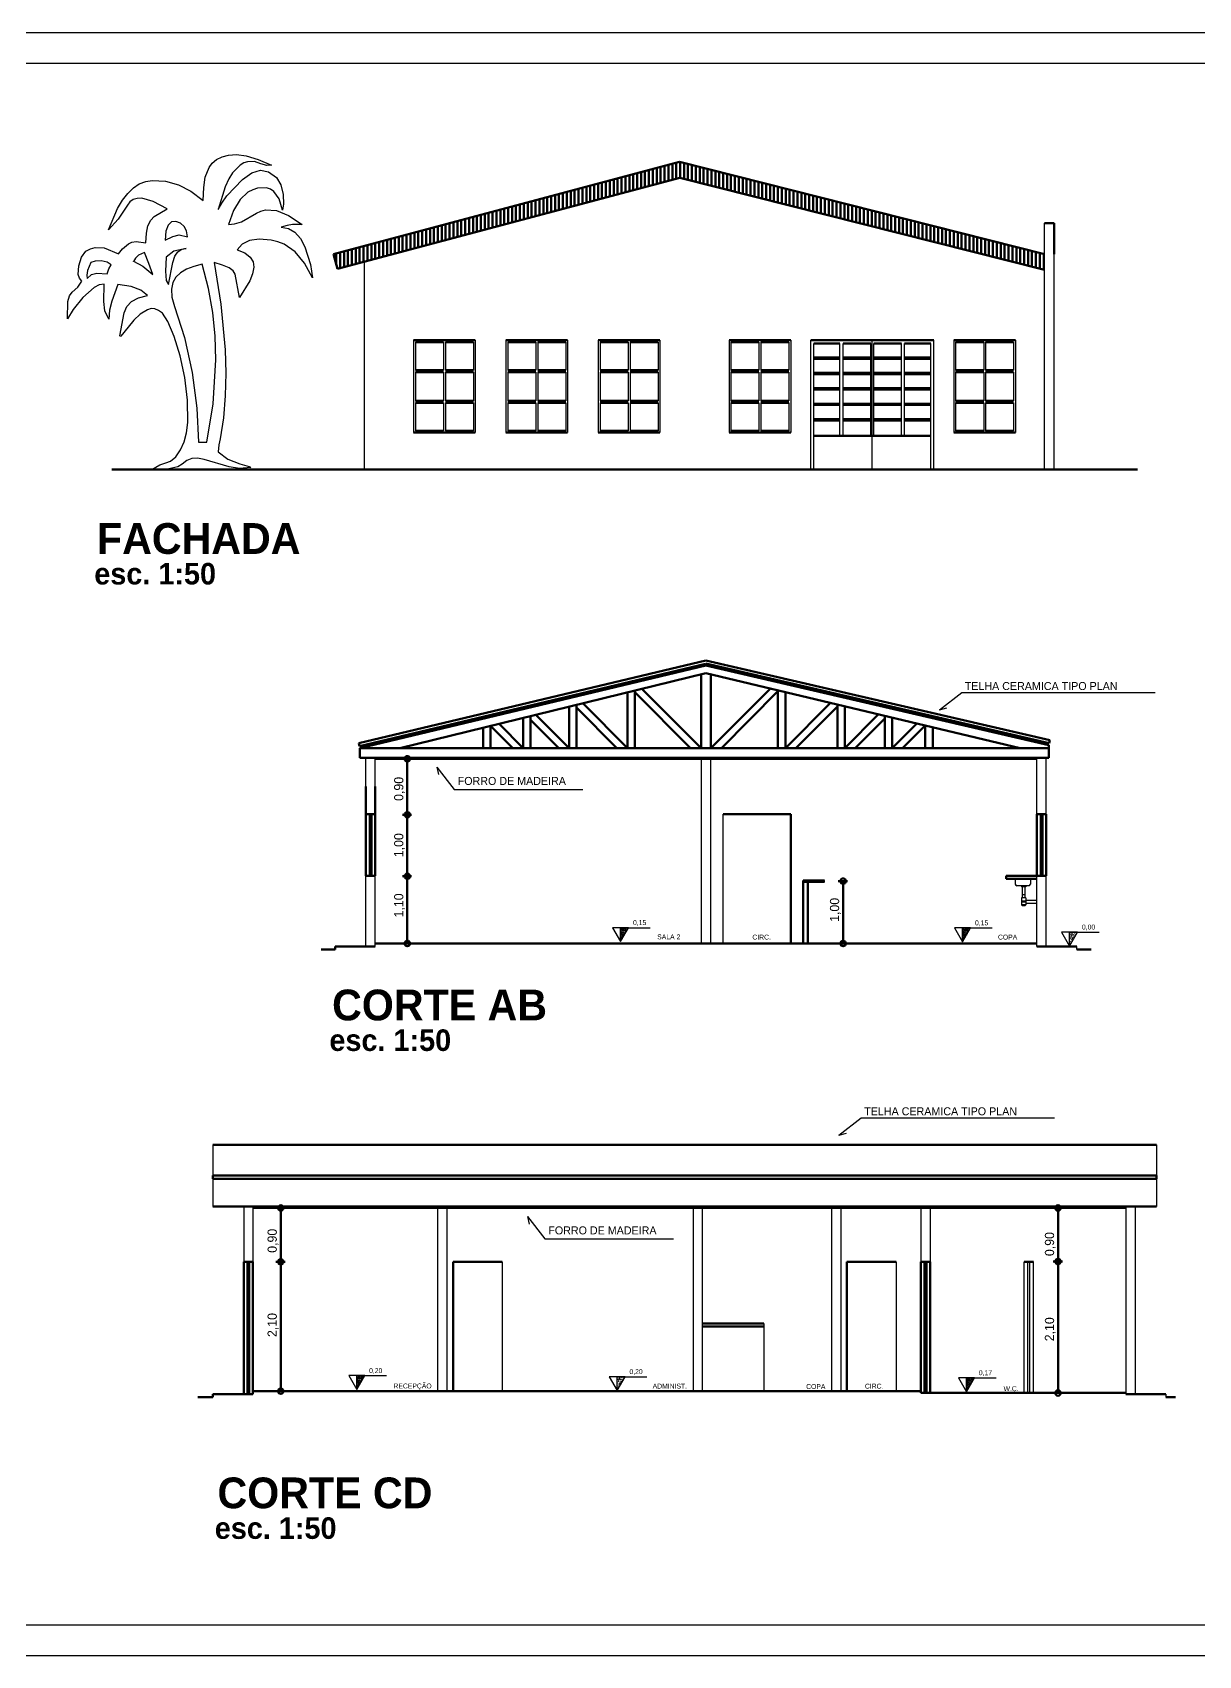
# Model space of a CAD drawing. Header units: millimetres. Extents: x 316 to 429, y 133 to 186.
# Drawn here: x 354.7 to 392.6, y 133.1 to 185.8 of the extents above; entities that cross this region are included whole.
import ezdxf

# ---------------------------------------------------------------- set-up
doc = ezdxf.new("R2010")
doc.units = ezdxf.units.MM
doc.layers.add('APAI1', color=3, linetype='Continuous')
doc.layers.add('situacao', color=7, linetype='Continuous')
doc.layers.add('píso', color=253, linetype='Continuous', lineweight=0)
doc.styles.add('city', font='cityb___.ttf', dxfattribs={"height": 0.5})

msp = doc.modelspace()

# ---------------------------------------------------------------- hatches: boundary and pattern name
at = {"linetype": 'Continuous', "lineweight": 100}
h = msp.add_hatch(dxfattribs=at)
h.set_pattern_fill('LINE', color=1, scale=0.04, angle=90, style=0)
h.set_pattern_definition([(90, (-29.52154, -2.24731), (-0.127, 8e-18), [])])
h.paths.add_polyline_path([(375.718, 181.626), (364.476, 178.626), (364.605, 178.143), (375.722, 181.109), (387.576, 178.11), (387.576, 178.626)])
h = msp.add_hatch()
h.set_pattern_fill('AR-CONC', color=6, scale=0.0004, style=0)
h.set_pattern_definition([(50, (-329.662796, 53.69814), (0.0728738676, -0.006375634), [0.00762, -0.08382]), (355, (-329.662796, 53.69814), (-0.01409713, 0.076422657), [0.006096, -0.067056]), (100.451, (-329.65672, 53.69761), (0.058777001, 0.070046675), [0.006476, -0.071236]), (46.1842, (-329.6628, 53.71846), (0.108431616, -0.016816931), [0.01143, -0.12573]), (96.6356, (-329.65376, 53.71706), (0.094961694, 0.098970222), [0.009714, -0.106854]), (351.184, (-329.6628, 53.71846), (0.094961842, 0.098970047), [0.009144, -0.100584]), (21, (-329.652636, 53.71338), (0.060645952, -0.0409062074), [0.00762, -0.08382]), (326, (-329.652636, 53.71338), (0.024720811, 0.0736751864), [0.006096, -0.067056]), (71.4514, (-329.64758, 53.70997), (0.085366596, 0.032769143), [0.006476, -0.071236]), (37.5, (-329.662796, 53.698138), (0.0012354413, 0.03382201555), [0, -0.0662432, 0, -0.068072, 0, -0.06731]), (7.5, (-329.662796, 53.69814), (0.026727865, 0.04007223), [0, -0.0388112, 0, -0.0647192, 0, -0.025654]), (327.5, (-329.685453, 53.698138), (0.0542362381, -0.0022914976), [0, -0.0254, 0, -0.079248, 0, -0.105156]), (317.5, (-329.695613, 53.69814), (0.0592516726, 0.0101705964), [0, -0.03302, 0, -0.0526288, 0, -0.074676])])
h.paths.add_polyline_path([(374.062, 156.745), (373.801, 156.745), (373.801, 156.294)])
h = msp.add_hatch()
h.set_pattern_fill('AR-CONC', color=6, scale=0.0004, style=0)
h.set_pattern_definition([(50, (-318.551575, 53.690226), (0.0728738676, -0.006375634), [0.00762, -0.08382]), (355, (-318.551575, 53.690226), (-0.01409713, 0.076422657), [0.006096, -0.067056]), (100.451, (-318.5455, 53.689695), (0.058777001, 0.070046675), [0.006476, -0.071236]), (46.1842, (-318.551575, 53.71055), (0.108431616, -0.016816931), [0.01143, -0.12573]), (96.6356, (-318.54254, 53.70914), (0.094961694, 0.098970222), [0.009714, -0.106854]), (351.184, (-318.55157, 53.71055), (0.094961842, 0.098970047), [0.009144, -0.100584]), (21, (-318.541415, 53.705466), (0.060645952, -0.0409062074), [0.00762, -0.08382]), (326, (-318.541415, 53.705466), (0.024720811, 0.0736751864), [0.006096, -0.067056]), (71.4514, (-318.53636, 53.70206), (0.085366596, 0.032769143), [0.006476, -0.071236]), (37.5, (-318.551575, 53.690226), (0.0012354413, 0.03382201555), [0, -0.0662432, 0, -0.068072, 0, -0.06731]), (7.5, (-318.551575, 53.690226), (0.026727865, 0.04007223), [0, -0.0388112, 0, -0.0647192, 0, -0.025654]), (327.5, (-318.574232, 53.690226), (0.0542362381, -0.0022914976), [0, -0.0254, 0, -0.079248, 0, -0.105156]), (317.5, (-318.58439, 53.690226), (0.0592516726, 0.0101705964), [0, -0.03302, 0, -0.0526288, 0, -0.074676])])
h.paths.add_polyline_path([(385.173, 156.737), (384.913, 156.737), (384.913, 156.286)])
h = msp.add_hatch()
h.set_pattern_fill('AR-CONC', color=6, scale=0.0004, style=0)
h.set_pattern_definition([(50, (-315.07665, 53.55439), (0.0728738676, -0.006375634), [0.00762, -0.08382]), (355, (-315.07665, 53.55439), (-0.01409713, 0.076422657), [0.006096, -0.067056]), (100.451, (-315.070576, 53.55386), (0.058777001, 0.070046675), [0.006476, -0.071236]), (46.1842, (-315.07665, 53.57471), (0.108431616, -0.016816931), [0.01143, -0.12573]), (96.6356, (-315.06761, 53.57331), (0.094961694, 0.098970222), [0.009714, -0.106854]), (351.184, (-315.07665, 53.57471), (0.094961842, 0.098970047), [0.009144, -0.100584]), (21, (-315.06649, 53.56963), (0.060645952, -0.0409062074), [0.00762, -0.08382]), (326, (-315.06649, 53.56963), (0.024720811, 0.0736751864), [0.006096, -0.067056]), (71.4514, (-315.061435, 53.56622), (0.085366596, 0.032769143), [0.006476, -0.071236]), (37.5, (-315.07665, 53.554388), (0.0012354413, 0.03382201555), [0, -0.0662432, 0, -0.068072, 0, -0.06731]), (7.5, (-315.07665, 53.554388), (0.026727865, 0.04007223), [0, -0.0388112, 0, -0.0647192, 0, -0.025654]), (327.5, (-315.099306, 53.554388), (0.0542362381, -0.0022914976), [0, -0.0254, 0, -0.079248, 0, -0.105156]), (317.5, (-315.109466, 53.55439), (0.0592516726, 0.0101705964), [0, -0.03302, 0, -0.0526288, 0, -0.074676])])
h.paths.add_polyline_path([(388.648, 156.601), (388.388, 156.601), (388.388, 156.15)])
h = msp.add_hatch()
h.set_pattern_fill('AR-CONC', color=6, scale=0.0004, style=0)
h.set_pattern_definition([(50, (-338.236376, 39.145866), (0.0728738676, -0.006375634), [0.00762, -0.08382]), (355, (-338.236376, 39.145866), (-0.01409713, 0.076422657), [0.006096, -0.067056]), (100.451, (-338.2303, 39.145335), (0.058777001, 0.070046675), [0.006476, -0.071236]), (46.1842, (-338.23638, 39.16619), (0.108431616, -0.016816931), [0.01143, -0.12573]), (96.6356, (-338.22734, 39.16478), (0.094961694, 0.098970222), [0.009714, -0.106854]), (351.184, (-338.23638, 39.16619), (0.094961842, 0.098970047), [0.009144, -0.100584]), (21, (-338.226216, 39.161106), (0.060645952, -0.0409062074), [0.00762, -0.08382]), (326, (-338.226216, 39.161106), (0.024720811, 0.0736751864), [0.006096, -0.067056]), (71.4514, (-338.22116, 39.1577), (0.085366596, 0.032769143), [0.006476, -0.071236]), (37.5, (-338.236376, 39.145866), (0.0012354413, 0.03382201555), [0, -0.0662432, 0, -0.068072, 0, -0.06731]), (7.5, (-338.236376, 39.145866), (0.026727865, 0.04007223), [0, -0.0388112, 0, -0.0647192, 0, -0.025654]), (327.5, (-338.259033, 39.145866), (0.0542362381, -0.0022914976), [0, -0.0254, 0, -0.079248, 0, -0.105156]), (317.5, (-338.269193, 39.145866), (0.0592516726, 0.0101705964), [0, -0.03302, 0, -0.0526288, 0, -0.074676])])
h.paths.add_polyline_path([(365.488, 142.193), (365.228, 142.193), (365.228, 141.742)])
h = msp.add_hatch()
h.set_pattern_fill('AR-CONC', color=6, scale=0.0004, style=0)
h.set_pattern_definition([(50, (-329.77761, 39.11236), (0.0728738676, -0.006375634), [0.00762, -0.08382]), (355, (-329.77761, 39.11236), (-0.01409713, 0.076422657), [0.006096, -0.067056]), (100.451, (-329.77154, 39.111826), (0.058777001, 0.070046675), [0.006476, -0.071236]), (46.1842, (-329.77761, 39.13268), (0.108431616, -0.016816931), [0.01143, -0.12573]), (96.6356, (-329.76857, 39.13128), (0.094961694, 0.098970222), [0.009714, -0.106854]), (351.184, (-329.77761, 39.13268), (0.094961842, 0.098970047), [0.009144, -0.100584]), (21, (-329.76745, 39.1276), (0.060645952, -0.0409062074), [0.00762, -0.08382]), (326, (-329.76745, 39.1276), (0.024720811, 0.0736751864), [0.006096, -0.067056]), (71.4514, (-329.762396, 39.12419), (0.085366596, 0.032769143), [0.006476, -0.071236]), (37.5, (-329.77761, 39.112357), (0.0012354413, 0.03382201555), [0, -0.0662432, 0, -0.068072, 0, -0.06731]), (7.5, (-329.77761, 39.112357), (0.026727865, 0.04007223), [0, -0.0388112, 0, -0.0647192, 0, -0.025654]), (327.5, (-329.800267, 39.112357), (0.0542362381, -0.0022914976), [0, -0.0254, 0, -0.079248, 0, -0.105156]), (317.5, (-329.810427, 39.112357), (0.0592516726, 0.0101705964), [0, -0.03302, 0, -0.0526288, 0, -0.074676])])
h.paths.add_polyline_path([(373.947, 142.159), (373.687, 142.159), (373.687, 141.708)])
h = msp.add_hatch()
h.set_pattern_fill('AR-CONC', color=6, scale=0.0004, style=0)
h.set_pattern_definition([(50, (-318.42687, 39.075793), (0.0728738676, -0.006375634), [0.00762, -0.08382]), (355, (-318.42687, 39.07579), (-0.01409713, 0.076422657), [0.006096, -0.067056]), (100.451, (-318.420795, 39.07526), (0.058777001, 0.070046675), [0.006476, -0.071236]), (46.1842, (-318.42687, 39.09611), (0.108431616, -0.016816931), [0.01143, -0.12573]), (96.6356, (-318.41783, 39.09471), (0.094961694, 0.098970222), [0.009714, -0.106854]), (351.184, (-318.42687, 39.09611), (0.094961842, 0.098970047), [0.009144, -0.100584]), (21, (-318.41671, 39.091033), (0.060645952, -0.0409062074), [0.00762, -0.08382]), (326, (-318.41671, 39.09103), (0.024720811, 0.0736751864), [0.006096, -0.067056]), (71.4514, (-318.411654, 39.087625), (0.085366596, 0.032769143), [0.006476, -0.071236]), (37.5, (-318.426868, 39.075793), (0.0012354413, 0.03382201555), [0, -0.0662432, 0, -0.068072, 0, -0.06731]), (7.5, (-318.426868, 39.075793), (0.026727865, 0.04007223), [0, -0.0388112, 0, -0.0647192, 0, -0.025654]), (327.5, (-318.449525, 39.075793), (0.0542362381, -0.0022914976), [0, -0.0254, 0, -0.079248, 0, -0.105156]), (317.5, (-318.459685, 39.075793), (0.0592516726, 0.0101705964), [0, -0.03302, 0, -0.0526288, 0, -0.074676])])
h.paths.add_polyline_path([(385.298, 142.123), (385.037, 142.123), (385.037, 141.672)])

# ---------------------------------------------------------------- linework, layer by layer
at = {"color": 3, "linetype": 'Continuous', "lineweight": 100}
for p, q in [((375.718, 181.626), (364.476, 178.626)), ((375.718, 181.626), (387.576, 178.626)), ((375.722, 181.109), (364.605, 178.143)), ((375.722, 181.109), (387.576, 178.11)), ((364.476, 178.626), (364.605, 178.143)), ((365.329, 162.582), (387.718, 162.582)), ((387.718, 162.678), (387.718, 162.262)), ((365.329, 162.262), (387.628, 162.262)), ((365.528, 162.262), (387.718, 162.262)), ((365.828, 162.232), (387.328, 162.232)), ((365.648, 158.432), (365.648, 160.432)), ((365.708, 158.432), (365.708, 160.432)), ((387.448, 158.432), (387.448, 160.432)), ((387.508, 158.432), (387.508, 160.432)), ((379.728, 158.282), (380.428, 158.282)), ((379.728, 158.282), (379.728, 158.232)), ((379.728, 158.232), (379.878, 158.232)), ((379.878, 158.232), (380.428, 158.232)), ((387.328, 158.432), (386.328, 158.432)), ((386.328, 158.432), (386.328, 158.332)), ((386.328, 158.332), (387.328, 158.332)), ((360.555, 149.69), (391.215, 149.69)), ((360.555, 147.69), (391.215, 147.69)), ((361.855, 147.64), (390.215, 147.64)), ((383.675, 145.89), (383.675, 141.63)), ((383.735, 145.89), (383.735, 141.63))]:
    msp.add_line(p, q, dxfattribs=at)
at = {"color": 7}
for p, q in [((387.576, 171.626), (387.576, 179.626)), ((365.476, 171.626), (365.476, 178.375)), ((387.882, 171.626), (387.882, 178.626)), ((386.915, 141.63), (386.915, 145.89)), ((387.215, 141.63), (387.215, 145.89))]:
    msp.add_line(p, q, dxfattribs=at)
at = {"color": 7, "linetype": 'Continuous', "lineweight": 100}
for p, q in [((387.882, 179.626), (387.576, 179.626)), ((387.882, 178.626), (387.882, 179.626)), ((376.573, 165.427), (365.292, 162.738)), ((376.558, 165.321), (365.315, 162.641)), ((376.573, 165.426), (387.744, 162.836)), ((376.573, 165.324), (387.72, 162.739)), ((365.292, 162.738), (365.315, 162.641)), ((387.72, 162.739), (387.744, 162.836)), ((360.555, 148.69), (391.215, 148.69)), ((360.555, 148.59), (360.555, 148.69)), ((391.215, 148.59), (391.215, 148.69)), ((360.555, 148.59), (391.215, 148.59)), ((386.915, 145.89), (387.215, 145.89))]:
    msp.add_line(p, q, dxfattribs=at)
at = {"color": 1}
for p, q in [((367.076, 175.826), (367.076, 172.826)), ((367.136, 175.766), (367.136, 174.856)), ((368.046, 175.766), (368.046, 174.856)), ((368.106, 175.766), (368.106, 174.856)), ((369.016, 175.766), (369.016, 174.856)), ((369.076, 175.826), (369.076, 172.826)), ((370.076, 175.826), (370.076, 172.826)), ((370.076, 175.826), (370.076, 172.826)), ((370.136, 175.766), (370.136, 174.856)), ((371.046, 175.766), (371.046, 174.856)), ((371.106, 175.766), (371.106, 174.856)), ((372.016, 175.766), (372.016, 174.856)), ((372.076, 175.826), (372.076, 172.826)), ((372.076, 175.826), (372.076, 172.826)), ((373.076, 175.826), (373.076, 172.826)), ((373.076, 175.826), (373.076, 172.826)), ((373.076, 175.826), (373.076, 172.826)), ((373.136, 175.766), (373.136, 174.856)), ((374.046, 175.766), (374.046, 174.856)), ((374.106, 175.766), (374.106, 174.856)), ((375.016, 175.766), (375.016, 174.856)), ((375.076, 175.826), (375.076, 172.826)), ((375.076, 175.826), (375.076, 172.826)), ((375.076, 175.826), (375.076, 172.826)), ((377.326, 175.826), (377.326, 172.826)), ((377.326, 175.826), (377.326, 172.826)), ((377.326, 175.826), (377.326, 172.826)), ((377.326, 175.826), (377.326, 172.826)), ((377.386, 175.766), (377.386, 174.856)), ((378.296, 175.766), (378.296, 174.856)), ((378.356, 175.766), (378.356, 174.856)), ((379.266, 175.766), (379.266, 174.856)), ((379.326, 175.826), (379.326, 172.826)), ((379.326, 175.826), (379.326, 172.826)), ((379.326, 175.826), (379.326, 172.826)), ((379.326, 175.826), (379.326, 172.826)), ((379.976, 171.626), (379.976, 175.826)), ((380.076, 171.626), (380.076, 175.726)), ((380.926, 172.726), (380.926, 175.726)), ((381.026, 172.726), (381.026, 175.726)), ((381.926, 172.726), (381.926, 175.726)), ((381.976, 171.626), (381.976, 175.826)), ((382.026, 172.726), (382.026, 175.726)), ((382.926, 172.726), (382.926, 175.726)), ((383.026, 172.726), (383.026, 175.726)), ((383.876, 171.626), (383.876, 175.726)), ((383.976, 171.626), (383.976, 175.826)), ((384.626, 175.826), (384.626, 172.826)), ((384.626, 175.826), (384.626, 172.826)), ((384.626, 175.826), (384.626, 172.826)), ((384.626, 175.826), (384.626, 172.826)), ((384.626, 175.826), (384.626, 172.826)), ((384.686, 175.766), (384.686, 174.856)), ((385.596, 175.766), (385.596, 174.856)), ((385.656, 175.766), (385.656, 174.856)), ((386.566, 175.766), (386.566, 174.856)), ((386.626, 175.826), (386.626, 172.826)), ((386.626, 175.826), (386.626, 172.826)), ((386.626, 175.826), (386.626, 172.826)), ((386.626, 175.826), (386.626, 172.826)), ((386.626, 175.826), (386.626, 172.826)), ((367.136, 174.796), (367.136, 173.856)), ((368.046, 174.796), (368.046, 173.856)), ((368.106, 174.796), (368.106, 173.856)), ((369.016, 174.796), (369.016, 173.856)), ((370.136, 174.796), (370.136, 173.856)), ((371.046, 174.796), (371.046, 173.856)), ((371.106, 174.796), (371.106, 173.856)), ((372.016, 174.796), (372.016, 173.856)), ((373.136, 174.796), (373.136, 173.856)), ((374.046, 174.796), (374.046, 173.856)), ((374.106, 174.796), (374.106, 173.856)), ((375.016, 174.796), (375.016, 173.856)), ((377.386, 174.796), (377.386, 173.856)), ((378.296, 174.796), (378.296, 173.856)), ((378.356, 174.796), (378.356, 173.856)), ((379.266, 174.796), (379.266, 173.856)), ((384.686, 174.796), (384.686, 173.856)), ((385.596, 174.796), (385.596, 173.856)), ((385.656, 174.796), (385.656, 173.856)), ((386.566, 174.796), (386.566, 173.856)), ((367.136, 173.796), (367.136, 172.886)), ((368.046, 173.796), (368.046, 172.886)), ((368.106, 173.796), (368.106, 172.886)), ((369.016, 173.796), (369.016, 172.886)), ((370.136, 173.796), (370.136, 172.886)), ((371.046, 173.796), (371.046, 172.886)), ((371.106, 173.796), (371.106, 172.886)), ((372.016, 173.796), (372.016, 172.886)), ((373.136, 173.796), (373.136, 172.886)), ((374.046, 173.796), (374.046, 172.886)), ((374.106, 173.796), (374.106, 172.886)), ((375.016, 173.796), (375.016, 172.886)), ((377.386, 173.796), (377.386, 172.886)), ((378.296, 173.796), (378.296, 172.886)), ((378.356, 173.796), (378.356, 172.886)), ((379.266, 173.796), (379.266, 172.886)), ((384.686, 173.796), (384.686, 172.886)), ((385.596, 173.796), (385.596, 172.886)), ((385.656, 173.796), (385.656, 172.886)), ((386.566, 173.796), (386.566, 172.886)), ((377.128, 156.232), (377.128, 160.432)), ((386.619, 158.332), (386.619, 158.155)), ((387.119, 158.332), (387.119, 158.155)), ((387.069, 158.105), (386.669, 158.105)), ((386.971, 157.715), (386.821, 157.715)), ((386.821, 157.715), (386.821, 157.483)), ((386.83, 158.105), (386.83, 158.075)), ((386.961, 158.075), (386.83, 158.075)), ((386.83, 158.075), (386.83, 158.075)), ((386.848, 158.075), (386.848, 157.715)), ((386.948, 157.807), (386.848, 157.807)), ((386.948, 157.715), (386.948, 158.075)), ((386.961, 158.105), (386.961, 158.075)), ((386.971, 157.715), (386.971, 157.483)), ((386.971, 157.607), (386.821, 157.607)), ((386.971, 157.573), (386.821, 157.573)), ((386.971, 157.483), (386.821, 157.483)), ((386.848, 157.461), (386.821, 157.483)), ((386.848, 157.461), (386.948, 157.461)), ((386.971, 157.483), (386.948, 157.461)), ((387.328, 157.632), (386.971, 157.632)), ((387.328, 157.532), (386.971, 157.532)), ((374.062, 156.745), (373.541, 156.745)), ((373.541, 156.745), (373.801, 156.294)), ((373.801, 156.294), (374.062, 156.745)), ((373.801, 156.745), (374.763, 156.745)), ((373.801, 156.294), (373.801, 156.745)), ((384.652, 156.737), (384.913, 156.286)), ((385.173, 156.737), (384.652, 156.737)), ((384.913, 156.737), (385.874, 156.737)), ((384.913, 156.286), (385.173, 156.737)), ((384.913, 156.286), (384.913, 156.737)), ((388.648, 156.601), (388.127, 156.601)), ((388.127, 156.601), (388.388, 156.15)), ((388.388, 156.15), (388.648, 156.601)), ((388.388, 156.601), (389.349, 156.601)), ((388.388, 156.15), (388.388, 156.601)), ((369.955, 145.89), (369.955, 141.69)), ((382.755, 145.89), (382.755, 141.69)), ((378.455, 143.89), (378.455, 141.69)), ((365.488, 142.193), (364.968, 142.193)), ((364.968, 142.193), (365.228, 141.742)), ((365.228, 141.742), (365.488, 142.193)), ((365.228, 142.193), (366.19, 142.193)), ((365.228, 141.742), (365.228, 142.193)), ((373.947, 142.159), (373.426, 142.159)), ((373.426, 142.159), (373.687, 141.708)), ((373.687, 141.708), (373.947, 142.159)), ((373.687, 142.159), (374.648, 142.159)), ((373.687, 141.708), (373.687, 142.159)), ((384.777, 142.123), (385.037, 141.672)), ((385.298, 142.123), (384.777, 142.123)), ((385.037, 142.123), (385.999, 142.123)), ((385.037, 141.672), (385.037, 142.123)), ((385.037, 141.672), (385.298, 142.123))]:
    msp.add_line(p, q, dxfattribs=at)
at = {"color": 1, "linetype": 'Continuous', "lineweight": 100}
for p, q in [((367.076, 175.826), (369.076, 175.826)), ((367.136, 175.766), (368.046, 175.766)), ((368.106, 175.766), (369.016, 175.766)), ((370.076, 175.826), (372.076, 175.826)), ((370.076, 175.826), (372.076, 175.826)), ((370.136, 175.766), (371.046, 175.766)), ((371.106, 175.766), (372.016, 175.766)), ((373.076, 175.826), (375.076, 175.826)), ((373.076, 175.826), (375.076, 175.826)), ((373.076, 175.826), (375.076, 175.826)), ((373.136, 175.766), (374.046, 175.766)), ((374.106, 175.766), (375.016, 175.766)), ((377.326, 175.826), (379.326, 175.826)), ((377.326, 175.826), (379.326, 175.826)), ((377.326, 175.826), (379.326, 175.826)), ((377.326, 175.826), (379.326, 175.826)), ((377.386, 175.766), (378.296, 175.766)), ((378.356, 175.766), (379.266, 175.766)), ((379.976, 175.826), (383.976, 175.826)), ((380.076, 175.726), (380.926, 175.726)), ((381.026, 175.726), (381.926, 175.726)), ((382.026, 175.726), (382.926, 175.726)), ((383.026, 175.726), (383.876, 175.726)), ((384.626, 175.826), (386.626, 175.826)), ((384.626, 175.826), (386.626, 175.826)), ((384.626, 175.826), (386.626, 175.826)), ((384.626, 175.826), (386.626, 175.826)), ((384.626, 175.826), (386.626, 175.826)), ((384.686, 175.766), (385.596, 175.766)), ((385.656, 175.766), (386.566, 175.766)), ((380.076, 175.266), (380.926, 175.266)), ((380.076, 175.226), (380.926, 175.226)), ((381.026, 175.266), (381.926, 175.266)), ((381.026, 175.226), (381.926, 175.226)), ((382.026, 175.266), (382.926, 175.266)), ((382.026, 175.226), (382.926, 175.226)), ((383.026, 175.266), (383.876, 175.266)), ((383.026, 175.226), (383.876, 175.226)), ((367.136, 174.856), (368.046, 174.856)), ((367.136, 174.796), (368.046, 174.796)), ((368.106, 174.856), (369.016, 174.856)), ((368.106, 174.796), (369.016, 174.796)), ((370.136, 174.856), (371.046, 174.856)), ((370.136, 174.796), (371.046, 174.796)), ((371.106, 174.856), (372.016, 174.856)), ((371.106, 174.796), (372.016, 174.796)), ((373.136, 174.856), (374.046, 174.856)), ((373.136, 174.796), (374.046, 174.796)), ((374.106, 174.856), (375.016, 174.856)), ((374.106, 174.796), (375.016, 174.796)), ((377.386, 174.856), (378.296, 174.856)), ((377.386, 174.796), (378.296, 174.796)), ((378.356, 174.856), (379.266, 174.856)), ((378.356, 174.796), (379.266, 174.796)), ((380.076, 174.766), (380.926, 174.766)), ((380.076, 174.726), (380.926, 174.726)), ((381.026, 174.766), (381.926, 174.766)), ((381.026, 174.726), (381.926, 174.726)), ((382.026, 174.766), (382.926, 174.766)), ((382.026, 174.726), (382.926, 174.726)), ((383.026, 174.766), (383.876, 174.766)), ((383.026, 174.726), (383.876, 174.726)), ((384.686, 174.856), (385.596, 174.856)), ((384.686, 174.796), (385.596, 174.796)), ((385.656, 174.856), (386.566, 174.856)), ((385.656, 174.796), (386.566, 174.796)), ((380.076, 174.266), (380.926, 174.266)), ((380.076, 174.226), (380.926, 174.226)), ((381.026, 174.266), (381.926, 174.266)), ((381.026, 174.226), (381.926, 174.226)), ((382.026, 174.266), (382.926, 174.266)), ((382.026, 174.226), (382.926, 174.226)), ((383.026, 174.266), (383.876, 174.266)), ((383.026, 174.226), (383.876, 174.226)), ((367.136, 173.856), (368.046, 173.856)), ((367.136, 173.796), (368.046, 173.796)), ((368.106, 173.856), (369.016, 173.856)), ((368.106, 173.796), (369.016, 173.796)), ((370.136, 173.856), (371.046, 173.856)), ((370.136, 173.796), (371.046, 173.796)), ((371.106, 173.856), (372.016, 173.856)), ((371.106, 173.796), (372.016, 173.796)), ((373.136, 173.856), (374.046, 173.856)), ((373.136, 173.796), (374.046, 173.796)), ((374.106, 173.856), (375.016, 173.856)), ((374.106, 173.796), (375.016, 173.796)), ((377.386, 173.856), (378.296, 173.856)), ((377.386, 173.796), (378.296, 173.796)), ((378.356, 173.856), (379.266, 173.856)), ((378.356, 173.796), (379.266, 173.796)), ((380.076, 173.766), (380.926, 173.766)), ((380.076, 173.726), (380.926, 173.726)), ((381.026, 173.766), (381.926, 173.766)), ((381.026, 173.726), (381.926, 173.726)), ((382.026, 173.766), (382.926, 173.766)), ((382.026, 173.726), (382.926, 173.726)), ((383.026, 173.766), (383.876, 173.766)), ((383.026, 173.726), (383.876, 173.726)), ((384.686, 173.856), (385.596, 173.856)), ((384.686, 173.796), (385.596, 173.796)), ((385.656, 173.856), (386.566, 173.856)), ((385.656, 173.796), (386.566, 173.796)), ((380.076, 173.266), (380.926, 173.266)), ((380.076, 173.226), (380.926, 173.226)), ((381.026, 173.266), (381.926, 173.266)), ((381.026, 173.226), (381.926, 173.226)), ((382.026, 173.266), (382.926, 173.266)), ((382.026, 173.226), (382.926, 173.226)), ((383.026, 173.266), (383.876, 173.266)), ((383.026, 173.226), (383.876, 173.226)), ((367.076, 172.826), (369.076, 172.826)), ((367.136, 172.886), (368.046, 172.886)), ((368.106, 172.886), (369.016, 172.886)), ((370.076, 172.826), (372.076, 172.826)), ((370.076, 172.826), (372.076, 172.826)), ((370.136, 172.886), (371.046, 172.886)), ((371.106, 172.886), (372.016, 172.886)), ((373.076, 172.826), (375.076, 172.826)), ((373.076, 172.826), (375.076, 172.826)), ((373.076, 172.826), (375.076, 172.826)), ((373.136, 172.886), (374.046, 172.886)), ((374.106, 172.886), (375.016, 172.886)), ((377.326, 172.826), (379.326, 172.826)), ((377.326, 172.826), (379.326, 172.826)), ((377.326, 172.826), (379.326, 172.826)), ((377.326, 172.826), (379.326, 172.826)), ((377.386, 172.886), (378.296, 172.886)), ((378.356, 172.886), (379.266, 172.886)), ((380.076, 172.726), (383.876, 172.726)), ((380.076, 172.726), (380.926, 172.726)), ((381.026, 172.726), (381.926, 172.726)), ((382.026, 172.726), (382.926, 172.726)), ((384.626, 172.826), (386.626, 172.826)), ((384.626, 172.826), (386.626, 172.826)), ((384.626, 172.826), (386.626, 172.826)), ((384.626, 172.826), (386.626, 172.826)), ((384.626, 172.826), (386.626, 172.826)), ((384.686, 172.886), (385.596, 172.886)), ((385.656, 172.886), (386.566, 172.886)), ((376.413, 162.582), (374.491, 164.505)), ((376.413, 164.972), (376.413, 162.582)), ((376.733, 164.974), (376.733, 162.582)), ((376.733, 162.582), (378.667, 164.516)), ((372.37, 163.986), (372.37, 162.582)), ((374.019, 162.582), (372.568, 164.034)), ((374.019, 164.389), (374.019, 162.582)), ((374.259, 164.448), (374.259, 162.582)), ((376.074, 162.582), (374.259, 164.397)), ((377.073, 162.582), (378.913, 164.423)), ((378.913, 164.457), (378.913, 162.582)), ((379.153, 164.4), (379.153, 162.582)), ((379.153, 162.582), (380.621, 164.051)), ((380.844, 163.997), (380.844, 162.582)), ((370.638, 163.562), (370.638, 162.582)), ((370.878, 163.62), (370.878, 162.582)), ((371.79, 162.582), (370.878, 163.495)), ((372.13, 162.582), (371.049, 163.662)), ((372.13, 163.927), (372.13, 162.582)), ((373.68, 162.582), (372.37, 163.893)), ((379.492, 162.582), (380.844, 163.934)), ((381.084, 163.94), (381.084, 162.582)), ((381.084, 162.582), (382.18, 163.679)), ((381.423, 162.582), (382.385, 163.544)), ((382.385, 163.63), (382.385, 162.582)), ((382.625, 163.573), (382.625, 162.582)), ((369.338, 163.244), (369.338, 162.582)), ((369.578, 163.302), (369.578, 162.582)), ((370.298, 162.582), (369.578, 163.302)), ((370.638, 162.582), (369.851, 163.369)), ((382.625, 162.582), (383.425, 163.383)), ((382.964, 162.582), (383.699, 163.317)), ((383.699, 163.317), (383.699, 162.582)), ((383.939, 163.26), (383.939, 162.582)), ((366.87, 156.232), (366.87, 162.232)), ((365.528, 160.432), (365.528, 158.432)), ((365.828, 158.432), (365.828, 160.432)), ((366.711, 160.415), (367.011, 160.415)), ((377.128, 160.432), (379.328, 160.432)), ((379.328, 156.232), (379.328, 160.432)), ((387.328, 160.432), (387.328, 158.432)), ((387.628, 158.432), (387.628, 160.432)), ((366.711, 158.415), (367.011, 158.415)), ((380.87, 158.258), (381.17, 158.258)), ((381.029, 156.232), (381.029, 158.258)), ((362.599, 147.64), (362.899, 147.64)), ((362.758, 141.69), (362.758, 147.64)), ((387.852, 147.64), (388.152, 147.64)), ((388.011, 141.63), (388.011, 147.64)), ((361.555, 145.89), (361.555, 141.59)), ((361.855, 145.89), (361.855, 141.69)), ((362.599, 145.893), (362.899, 145.893)), ((368.355, 145.89), (368.355, 141.69)), ((368.355, 145.89), (369.955, 145.89)), ((381.155, 145.89), (381.155, 141.69)), ((381.155, 145.89), (382.755, 145.89)), ((383.555, 145.89), (383.555, 141.69)), ((383.855, 145.89), (383.855, 141.63)), ((387.852, 145.901), (388.152, 145.901)), ((376.455, 143.89), (378.455, 143.89)), ((376.455, 143.79), (378.455, 143.79)), ((362.599, 141.69), (362.899, 141.69)), ((387.852, 141.63), (388.152, 141.63))]:
    msp.add_line(p, q, dxfattribs=at)
at = {"color": 6, "linetype": 'Continuous', "lineweight": 100}
for p, q in [((357.266, 171.626), (390.593, 171.626)), ((364.528, 156.132), (365.828, 156.132)), ((364.528, 156.132), (364.528, 156.032)), ((365.828, 156.232), (387.328, 156.232)), ((387.328, 156.132), (388.628, 156.132)), ((364.069, 156.032), (364.528, 156.032)), ((388.628, 156.032), (389.087, 156.032)), ((360.06, 141.49), (360.555, 141.49)), ((360.555, 141.59), (360.555, 141.49)), ((360.555, 141.59), (361.855, 141.59)), ((361.855, 141.69), (383.555, 141.69)), ((361.855, 141.59), (361.855, 141.69)), ((383.555, 141.63), (383.555, 141.69)), ((383.555, 141.63), (390.215, 141.63)), ((390.215, 141.59), (391.515, 141.59)), ((391.515, 141.49), (391.832, 141.49))]:
    msp.add_line(p, q, dxfattribs=at)
at = {"color": 2, "linetype": 'Continuous', "lineweight": 100}
for p, q in [((376.572, 165.262), (365.329, 162.582)), ((376.572, 165.262), (387.718, 162.678)), ((376.573, 165.014), (366.629, 162.581)), ((376.573, 165.014), (386.786, 162.582)), ((365.329, 162.582), (365.329, 162.262)), ((361.675, 145.89), (361.675, 141.59)), ((361.735, 145.89), (361.735, 141.59))]:
    msp.add_line(p, q, dxfattribs=at)
at = {"color": 1, "linetype": 'Continuous'}
for p, q in [((384.157, 163.822), (384.884, 164.387)), ((384.884, 164.387), (391.166, 164.387)), ((384.157, 163.822), (384.4, 163.882)), ((367.826, 161.961), (367.887, 161.719)), ((367.826, 161.961), (368.391, 161.234)), ((368.391, 161.234), (372.575, 161.234)), ((380.892, 150.007), (381.619, 150.572)), ((381.619, 150.572), (387.9, 150.572)), ((380.892, 150.007), (381.134, 150.067)), ((370.771, 147.361), (370.831, 147.119)), ((370.771, 147.361), (371.336, 146.634)), ((371.336, 146.634), (375.52, 146.634))]:
    msp.add_line(p, q, dxfattribs=at)
at = {"color": 5}
for p, q in [((366.629, 162.581), (366.629, 162.582)), ((365.528, 161.332), (365.528, 162.262)), ((365.828, 161.332), (365.828, 162.262)), ((376.428, 156.232), (376.428, 162.232)), ((376.728, 156.232), (376.728, 162.232)), ((387.328, 161.332), (387.328, 162.262)), ((387.628, 161.332), (387.628, 162.262)), ((387.328, 160.432), (387.328, 161.332)), ((387.628, 160.432), (387.628, 161.332)), ((365.528, 156.132), (365.528, 158.432)), ((365.828, 156.132), (365.828, 158.432)), ((387.328, 156.132), (387.328, 158.432)), ((387.628, 156.132), (387.628, 158.432)), ((361.555, 147.69), (361.555, 145.89)), ((361.855, 147.69), (361.855, 145.89)), ((367.855, 147.69), (367.855, 141.69)), ((368.155, 147.69), (368.155, 141.69)), ((376.155, 147.69), (376.155, 141.69)), ((376.455, 147.69), (376.455, 141.69)), ((380.655, 147.69), (380.655, 141.69)), ((380.955, 147.69), (380.955, 141.69)), ((383.555, 147.69), (383.555, 145.89)), ((383.855, 147.69), (383.855, 145.89)), ((390.215, 147.69), (390.215, 141.59)), ((390.515, 147.69), (390.515, 141.59))]:
    msp.add_line(p, q, dxfattribs=at)
at = {"color": 5, "linetype": 'Continuous', "lineweight": 100}
for p, q in [((365.528, 160.432), (365.528, 161.332)), ((365.828, 160.432), (365.828, 161.332)), ((365.528, 160.432), (365.828, 160.432)), ((387.328, 160.432), (387.628, 160.432)), ((365.528, 158.432), (365.828, 158.432)), ((379.728, 156.232), (379.728, 158.232)), ((379.728, 158.232), (379.878, 158.232)), ((379.878, 156.232), (379.878, 158.232)), ((387.328, 158.432), (387.628, 158.432)), ((361.555, 145.89), (361.855, 145.89)), ((383.555, 145.89), (383.855, 145.89))]:
    msp.add_line(p, q, dxfattribs=at)
at = {"color": 3}
for p, q in [((380.428, 158.232), (380.428, 158.282)), ((360.555, 149.69), (360.555, 148.69)), ((391.215, 149.69), (391.215, 148.69)), ((360.555, 148.59), (360.555, 147.69)), ((391.215, 148.59), (391.215, 147.69)), ((387.035, 141.63), (387.035, 145.89)), ((387.095, 141.63), (387.095, 145.89))]:
    msp.add_line(p, q, dxfattribs=at)
at = {"color": 6}
for p, q in [((388.628, 156.032), (388.628, 156.132)), ((391.515, 141.59), (391.515, 141.49))]:
    msp.add_line(p, q, dxfattribs=at)
at = {"color": 1, "linetype": 'Continuous', "lineweight": 100}
for centre in [(366.87, 162.232), (366.87, 160.415), (366.87, 158.415), (381.029, 158.258), (366.87, 156.232), (381.029, 156.232), (362.758, 147.64), (388.011, 147.64), (362.758, 145.893), (388.011, 145.901), (362.758, 141.69), (388.011, 141.63)]:
    msp.add_circle(centre, 0.088, dxfattribs=at)
at = {"color": 1}
for centre, radius, start, end in [((386.7, 158.186), 0.0864, 200.853, 249.147), ((387.04, 158.184), 0.0842, 290.1573, 339.8427)]:
    msp.add_arc(centre, radius, start, end, dxfattribs=at)
at = {"layer": 'APAI1', "color": 1, "linetype": 'Continuous'}
for p, q in [((360.303, 181.13), (360.431, 181.441)), ((360.431, 181.441), (360.535, 181.581)), ((360.535, 181.581), (360.675, 181.697)), ((360.675, 181.697), (360.852, 181.783)), ((360.852, 181.783), (361.066, 181.844)), ((361.066, 181.844), (361.322, 181.862)), ((361.438, 181.52), (361.194, 181.27)), ((361.322, 181.862), (361.639, 181.813)), ((361.56, 181.588), (361.438, 181.52)), ((361.676, 181.624), (361.56, 181.588)), ((361.639, 181.813), (362.023, 181.697)), ((361.901, 181.63), (361.676, 181.624)), ((362.114, 181.563), (361.901, 181.63)), ((362.023, 181.697), (362.462, 181.514)), ((362.304, 181.502), (362.114, 181.563)), ((362.462, 181.514), (362.304, 181.502)), ((357.974, 180.776), (358.163, 180.911)), ((358.163, 180.911), (358.37, 180.99)), ((358.37, 180.99), (358.584, 181.021)), ((358.584, 181.021), (359.011, 180.996)), ((359.011, 180.996), (359.431, 180.88)), ((359.431, 180.88), (359.84, 180.667)), ((360.261, 180.789), (360.303, 181.13)), ((361.072, 181.075), (360.956, 180.813)), ((361.005, 180.514), (361.511, 181.045)), ((361.194, 181.27), (361.072, 181.075)), ((361.511, 181.045), (361.816, 181.264)), ((361.816, 181.264), (362.096, 181.35)), ((362.096, 181.35), (362.365, 181.301)), ((362.365, 181.301), (362.615, 181.118)), ((362.615, 181.118), (362.761, 180.88)), ((362.761, 180.88), (362.834, 180.563)), ((357.455, 180.106), (357.62, 180.374)), ((357.62, 180.374), (357.791, 180.6)), ((357.858, 180.325), (357.779, 180.215)), ((357.791, 180.6), (357.974, 180.776)), ((357.968, 180.398), (357.858, 180.325)), ((358.096, 180.435), (357.968, 180.398)), ((358.242, 180.441), (358.096, 180.435)), ((358.608, 180.337), (358.242, 180.441)), ((359.065, 180.1), (358.608, 180.337)), ((359.84, 180.667), (360.242, 180.368)), ((360.242, 180.368), (360.261, 180.789)), ((360.956, 180.813), (360.73, 180.075)), ((360.84, 180.283), (361.005, 180.514)), ((361.438, 180.398), (361.224, 180.045)), ((361.694, 180.636), (361.438, 180.398)), ((361.846, 180.715), (361.694, 180.636)), ((362.005, 180.764), (361.846, 180.715)), ((362.298, 180.776), (362.005, 180.764)), ((362.426, 180.734), (362.298, 180.776)), ((362.535, 180.661), (362.426, 180.734)), ((362.706, 180.423), (362.535, 180.661)), ((362.81, 180.057), (362.706, 180.423)), ((362.834, 180.563), (362.852, 180.252)), ((357.163, 179.41), (357.455, 180.106)), ((357.779, 180.215), (357.48, 179.764)), ((358.535, 179.728), (358.651, 179.85)), ((358.651, 179.85), (359.065, 180.1)), ((360.73, 180.075), (360.84, 180.283)), ((361.224, 180.045), (361.059, 179.587)), ((361.48, 179.679), (361.974, 179.953)), ((361.974, 179.953), (362.114, 180.026)), ((362.114, 180.026), (362.267, 180.063)), ((362.267, 180.063), (362.615, 180.045)), ((362.615, 180.045), (363.011, 179.88)), ((362.852, 180.252), (362.81, 180.057)), ((363.011, 179.88), (363.456, 179.587)), ((357.48, 179.764), (357.163, 179.41)), ((358.376, 178.99), (358.394, 179.301)), ((358.394, 179.301), (358.443, 179.545)), ((358.443, 179.545), (358.535, 179.728)), ((361.059, 179.587), (361.261, 179.605)), ((361.261, 179.605), (361.48, 179.679)), ((362.962, 179.551), (362.773, 179.496)), ((362.773, 179.496), (363.011, 179.453)), ((363.139, 179.587), (362.962, 179.551)), ((363.011, 179.453), (363.218, 179.337)), ((363.456, 179.587), (363.139, 179.587)), ((363.218, 179.337), (363.395, 179.136)), ((356.431, 178.721), (356.577, 178.801)), ((356.577, 178.801), (356.724, 178.843)), ((356.724, 178.843), (357.016, 178.825)), ((357.016, 178.825), (357.492, 178.63)), ((357.492, 178.63), (357.62, 178.801)), ((357.62, 178.801), (357.809, 178.959)), ((357.809, 178.959), (357.925, 179.014)), ((357.925, 179.014), (358.059, 179.038)), ((358.059, 179.038), (358.376, 178.99)), ((361.505, 178.953), (361.346, 178.77)), ((361.346, 178.77), (361.59, 178.666)), ((361.742, 179.069), (361.505, 178.953)), ((362.054, 179.112), (361.742, 179.069)), ((362.45, 179.075), (362.054, 179.112)), ((362.663, 179.026), (362.45, 179.075)), ((362.865, 178.947), (362.663, 179.026)), ((363.224, 178.703), (362.865, 178.947)), ((363.395, 179.136), (363.536, 178.861)), ((363.536, 178.861), (363.725, 178.288)), ((356.181, 177.959), (356.193, 178.246)), ((356.193, 178.246), (356.284, 178.526)), ((356.284, 178.526), (356.431, 178.721)), ((360.871, 178.27), (360.596, 178.349)), ((360.596, 178.349), (360.816, 176.995)), ((361.078, 178.185), (360.871, 178.27)), ((361.59, 178.666), (361.761, 178.532)), ((361.761, 178.532), (361.858, 178.38)), ((361.858, 178.38), (361.883, 178.197)), ((363.529, 178.337), (363.224, 178.703)), ((363.792, 177.855), (363.529, 178.337)), ((363.725, 178.288), (363.792, 177.855)), ((356.162, 177.557), (356.291, 177.745)), ((356.223, 177.843), (356.181, 177.959)), ((356.291, 177.745), (356.223, 177.843)), ((361.212, 178.081), (361.078, 178.185)), ((361.273, 177.971), (361.212, 178.081)), ((361.419, 177.215), (361.273, 177.971)), ((361.749, 177.758), (361.419, 177.215)), ((361.84, 177.99), (361.749, 177.758)), ((361.883, 178.197), (361.84, 177.99)), ((355.839, 177.087), (355.894, 177.27)), ((355.894, 177.27), (355.98, 177.386)), ((355.98, 177.386), (356.162, 177.557)), ((356.327, 177.215), (356.01, 176.825)), ((356.699, 177.544), (356.327, 177.215)), ((356.864, 177.63), (356.699, 177.544)), ((357.022, 177.654), (356.864, 177.63)), ((357.01, 177.087), (357.022, 177.654)), ((357.468, 177.636), (357.266, 177.099)), ((357.895, 177.569), (357.468, 177.636)), ((358.212, 177.459), (357.895, 177.569)), ((357.913, 177.087), (358.132, 177.209)), ((358.132, 177.209), (358.425, 177.282)), ((358.425, 177.282), (358.212, 177.459)), ((355.827, 176.526), (355.839, 177.087)), ((356.01, 176.825), (355.827, 176.526)), ((357.041, 176.782), (357.01, 177.087)), ((357.175, 176.508), (357.041, 176.782)), ((357.199, 176.806), (357.175, 176.508)), ((357.266, 177.099), (357.199, 176.806)), ((357.535, 175.971), (357.669, 176.715)), ((357.669, 176.715), (357.754, 176.928)), ((357.754, 176.928), (357.913, 177.087)), ((358.193, 176.678), (357.98, 176.483)), ((358.425, 176.819), (358.193, 176.678)), ((358.547, 176.855), (358.425, 176.819)), ((358.669, 176.849), (358.547, 176.855)), ((358.791, 176.794), (358.669, 176.849)), ((358.913, 176.703), (358.791, 176.794)), ((359.09, 176.434), (358.913, 176.703)), ((360.816, 176.995), (360.95, 175.52)), ((357.98, 176.483), (357.657, 176.075)), ((359.291, 175.946), (359.09, 176.434)), ((357.541, 175.946), (357.535, 175.971)), ((357.565, 175.959), (357.541, 175.946)), ((357.657, 176.075), (357.565, 175.959)), ((359.492, 175.318), (359.291, 175.946)), ((359.645, 174.617), (359.492, 175.318)), ((360.95, 175.52), (360.974, 174.763)), ((359.73, 173.885), (359.645, 174.617)), ((360.974, 174.763), (360.956, 174.025)), ((360.956, 174.025), (360.895, 173.312)), ((359.736, 173.16), (359.73, 173.885)), ((359.7, 172.824), (359.736, 173.16)), ((360.895, 173.312), (360.791, 172.623)), ((359.504, 172.263), (359.62, 172.525)), ((359.62, 172.525), (359.7, 172.824)), ((360.742, 172.428), (360.73, 172.202)), ((360.791, 172.623), (360.742, 172.428)), ((359.023, 171.848), (359.175, 171.903)), ((359.175, 171.903), (359.352, 172.044)), ((359.352, 172.044), (359.504, 172.263)), ((359.706, 171.922), (359.553, 171.8)), ((359.87, 171.989), (359.706, 171.922)), ((360.059, 172.001), (359.87, 171.989)), ((360.267, 171.958), (360.059, 172.001)), ((361.084, 171.714), (360.267, 171.958)), ((360.73, 172.202), (361.035, 171.97)), ((361.035, 171.97), (361.425, 171.812)), ((358.571, 171.626), (358.834, 171.781)), ((359.126, 171.653), (358.793, 171.626)), ((358.834, 171.781), (359.023, 171.848)), ((359.419, 171.72), (359.126, 171.653)), ((359.553, 171.8), (359.419, 171.72)), ((361.419, 171.659), (361.084, 171.714)), ((361.791, 171.696), (361.419, 171.659)), ((361.425, 171.812), (361.736, 171.727)), ((361.736, 171.727), (361.791, 171.696))]:
    msp.add_line(p, q, dxfattribs=at)
for points in [[(359.004, 179.081), (359.248, 179.197), (359.462, 179.252), (359.73, 179.185), (359.694, 179.38), (359.62, 179.526), (359.504, 179.63), (359.352, 179.685), (359.206, 179.673), (359.096, 179.569), (359.029, 179.374), (359.004, 179.081)], [(359.041, 178.526), (359.017, 178.069), (359.041, 177.77), (359.108, 177.636), (359.254, 178.355), (359.322, 178.557), (359.419, 178.697), (359.541, 178.782), (359.687, 178.813), (359.285, 178.721), (359.041, 178.526), (359.041, 178.526)], [(357.248, 178.282), (357.114, 178.368), (356.919, 178.404), (356.724, 178.392), (356.583, 178.349), (356.48, 178.093), (356.455, 177.947), (356.468, 177.837), (356.608, 177.965), (356.785, 178.008), (357.114, 177.99), (357.169, 178.148), (357.248, 178.282), (357.248, 178.282)], [(357.974, 178.392), (358.273, 178.233), (358.602, 177.965), (358.474, 178.319), (358.334, 178.679), (358.138, 178.593), (358.035, 178.496), (357.974, 178.386), (357.974, 178.392)], [(360.2, 178.301), (359.931, 178.227), (359.7, 178.136), (359.504, 178.014), (359.352, 177.874), (359.248, 177.703), (359.206, 177.483), (359.224, 177.227), (359.309, 176.922), (359.632, 175.916), (359.876, 174.782), (360.035, 173.623), (360.084, 172.513), (360.352, 172.513), (360.56, 173.763), (360.645, 175.196), (360.633, 175.959), (360.553, 176.733), (360.407, 177.514), (360.2, 178.301), (360.2, 178.301)]]:
    msp.add_lwpolyline(points, dxfattribs=at)
at = {"layer": 'situacao', "color": 1}
for p, q in [((315.602, 185.826), (429.176, 185.826)), ((315.602, 133.101), (429.176, 133.101))]:
    msp.add_line(p, q, dxfattribs=at)
at = {"layer": 'situacao', "color": 6}
for p, q in [((317.602, 184.826), (428.176, 184.826)), ((317.602, 134.101), (428.176, 134.101))]:
    msp.add_line(p, q, dxfattribs=at)

# ---------------------------------------------------------------- texts
at = {"color": 3}
for s, height, p in [('TELHA CERAMICA TIPO PLAN', 0.26, (384.981, 164.465)), ('FORRO DE MADEIRA', 0.26, (368.508, 161.382)), ('0,15', 0.16, (374.203, 156.83)), ('0,15', 0.16, (385.314, 156.822)), ('0,00', 0.16, (388.789, 156.686)), ('SALA 2', 0.16, (374.99, 156.367)), ('CIRC.', 0.16, (378.081, 156.359)), ('COPA', 0.16, (386.061, 156.359)), ('TELHA CERAMICA TIPO PLAN', 0.26, (381.715, 150.65)), ('FORRO DE MADEIRA', 0.26, (371.452, 146.782)), ('0,20', 0.16, (365.629, 142.278)), ('0,20', 0.16, (374.088, 142.244)), ('0,17', 0.16, (385.439, 142.208)), ('RECEPÇÃO', 0.16, (366.421, 141.778)), ('ADMINIST.', 0.16, (374.842, 141.774)), ('COPA', 0.16, (379.829, 141.76)), ('CIRC.', 0.16, (381.738, 141.772)), ('W.C.', 0.16, (386.243, 141.69))]:
    msp.add_text(s, height=height, dxfattribs=at).set_placement(p)
at = {"color": 2}
for s, p in [('0,90', (366.742, 160.863)), ('1,00', (366.742, 159.034)), ('1,10', (366.742, 157.079)), ('1,00', (380.901, 156.933)), ('0,90', (362.63, 146.184)), ('0,90', (387.884, 146.077)), ('2,10', (362.63, 143.448)), ('2,10', (387.884, 143.31))]:
    msp.add_text(s, height=0.3, rotation=90, dxfattribs=at).set_placement(p)
at = {"layer": 'píso', "color": 6, "style": 'city'}
for s, p in [('FACHADA', (356.788, 168.887)), ('CORTE AB', (364.427, 153.734)), ('CORTE CD', (360.703, 137.885))]:
    msp.add_text(s, height=1, dxfattribs=at).set_placement(p)
at = {"layer": 'píso', "color": 3, "style": 'city'}
for p in [(356.7, 167.894), (364.339, 152.741), (360.615, 136.891)]:
    msp.add_text('esc. 1:50', height=0.7, dxfattribs=at).set_placement(p)

doc.saveas('drawing.dxf')
